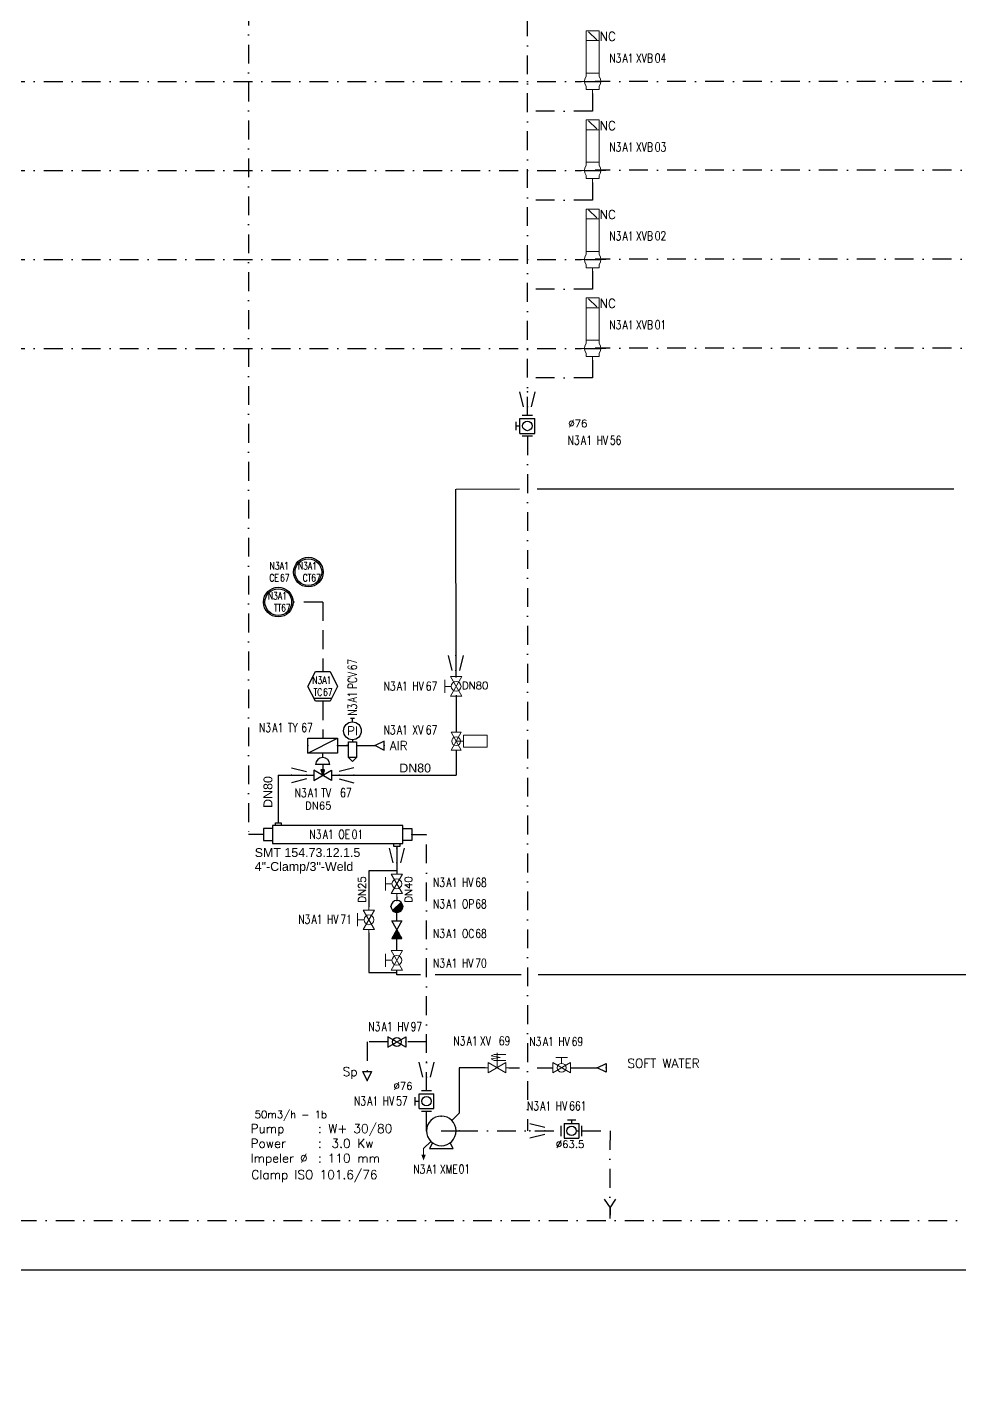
# Model space of a CAD drawing. Header units: inches. Extents: x 23279 to 25519, y 22340 to 23763.
# Drawn here: x 23908.2 to 24222.9, y 22391.9 to 22849.1 of the extents above; entities that cross this region are included whole.
import ezdxf
from ezdxf.enums import TextEntityAlignment as Align

# ---------------------------------------------------------------- set-up
doc = ezdxf.new("R2010")
doc.units = ezdxf.units.IN
doc.header["$MEASUREMENT"] = 0
for name, pattern in [('ACAD_ISO02W100', [15, 12, -3]), ('DASHDOT2', [12.7, 6.35, -3.175, 0, -3.175]), ('DASHED2', [9.525, 6.35, -3.175])]:
    doc.linetypes.add(name, pattern=pattern)
doc.layers.add('31 Equipment', color=7, linetype='Continuous', lineweight=9)
doc.layers.add('40 TXT Data', color=7, linetype='Continuous', lineweight=9)
for name, color, linetype in [('DIAMETRE', 7, 'Continuous'), ('ECHANGEURS', 7, 'Continuous'), ('LIAISON INSTRUMENTATION', 140, 'DASHED2'), ('MATERIEL-DIVERS', 7, 'Continuous'), ('POMPES', 7, 'Continuous'), ('REGUL', 140, 'DASHED2'), ('REPERES', 7, 'Continuous'), ('Skid', 5, 'Continuous'), ('techn-data', 7, 'Continuous'), ('TEXTES', 7, 'Continuous'), ('TUYAUTERIE-AIR INSTRUMENT', 3, 'Continuous'), ('TUYAUTERIE-EAU UTILITES FROIDE', 142, 'Continuous'), ('TUYAUTERIE-NEP', 4, 'DASHDOT2'), ('TUYAUTERIE-PROCESS', 30, 'Continuous'), ('TUYAUTERIE-VAPEUR INDUSTRIELLE', 231, 'Continuous'), ('TUYAUTERIE-VAPEUR PROCESS', 6, 'Continuous'), ('TXT_ENG', 7, 'Continuous'), ('TXT_FR', 7, 'Continuous'), ('VANNES', 7, 'Continuous')]:
    doc.layers.add(name, color=color, linetype=linetype)
doc.layers.get('REPERES').off()
doc.styles.add('ROMANC', font='romanc')
doc.styles.add('ROMANS', font='ROMANS.SHX')
doc.styles.get("Standard").update_dxf_attribs({"font": 'arial.ttf'})

# ---------------------------------------------------------------- blocks, each defined once
blk = doc.blocks.new('APV-VLV-SSEAT-SW42-3')
at = {"layer": '31 Equipment', "ltscale": 38}
for p, q in [((1.25, 15.25), (-1.25, 12.75)), ((-2, 2.5), (-2, 1.5)), ((2, 2.5), (2, 1.5)), ((-2, -2.5), (-2, -1.5)), ((2, -2.5), (-2, -2.5)), ((-2, -2.5), (2, -2.5)), ((0, -2.5), (0, -5)), ((2, -2.5), (2, -1.5))]:
    blk.add_line(p, q, dxfattribs=at)
at = {"layer": '31 Equipment'}
for p, q in [((-4, 0), (-2.5, 0)), ((2.5, 0), (4, 0))]:
    blk.add_line(p, q, dxfattribs=at)
at = {"layer": '31 Equipment', "lineweight": 30}
blk.add_line((2.5, 0), (-2.5, 0), dxfattribs=at)
at = {"layer": '31 Equipment', "ltscale": 38}
for points in [[(-2, 12.5), (2, 12.5), (2, 15.5), (-2, 15.5)], [(-2, 2.5), (2, 2.5), (2, 12.5), (-2, 12.5)]]:
    blk.add_lwpolyline(points, close=True, dxfattribs=at)
for start, end in [(143.1301, 216.8699), (323.1301, 36.8699)]:
    blk.add_arc((0, 0), 2.5, start, end, dxfattribs=at)
blk = doc.blocks.new('CR')
at = {"color": 7}
for p, q in [((-2.5, 2.5), (2.5, 1.25)), ((2.5, 1.25), (2.5, 1.25)), ((2.5, -1.25), (-2.5, -2.5))]:
    blk.add_line(p, q, dxfattribs=at)
at = {"color": 7, "extrusion": (-1, 0, 0)}
blk.add_point((-2.5, 0), dxfattribs=at)
at = {"color": 7, "extrusion": (1, 0, 0)}
blk.add_point((2.5, 0), dxfattribs=at)
blk = doc.blocks.new('VALVBUTT A BRIDES')
at = {"layer": 'VANNES'}
for p, q in [((-3.5, -1.73), (-3.5, 1.74)), ((-2.5, 2.5), (-2.5, -2.5)), ((-2.5, 2.5), (2.5, 2.5)), ((-1.4, 3.77), (1.4, 3.77)), ((0, 3.77), (0, 2.5)), ((2.5, 2.5), (2.5, -2.5)), ((3.5, -1.73), (3.5, 1.74)), ((-2.5, -2.5), (2.5, -2.5))]:
    blk.add_line(p, q, dxfattribs=at)
blk.add_circle((0, 0), 1.6, dxfattribs=at)
blk = doc.blocks.new('*X31')
at = {"color": 0}
for p, q in [((69.01, 247.98), (69.02, 248)), ((69.02, 247.95), (69.07, 248)), ((69.03, 247.92), (69.11, 248)), ((69.04, 247.88), (69.16, 248)), ((69.05, 247.85), (69.2, 248)), ((69.06, 247.81), (69.25, 248)), ((69.07, 247.78), (69.29, 248)), ((69.08, 247.75), (69.34, 248)), ((69.1, 247.71), (69.38, 248)), ((69.11, 247.68), (69.43, 248)), ((69.12, 247.65), (69.47, 248)), ((69.13, 247.61), (69.52, 248)), ((69.14, 247.58), (69.56, 248)), ((69.15, 247.54), (69.61, 248)), ((69.16, 247.51), (69.65, 248)), ((69.17, 247.48), (69.7, 248)), ((69.19, 247.44), (69.74, 248)), ((69.2, 247.41), (69.79, 248)), ((69.21, 247.38), (69.83, 248)), ((69.22, 247.34), (69.88, 248)), ((69.23, 247.31), (69.92, 248)), ((69.24, 247.28), (69.97, 248)), ((69.25, 247.24), (70.01, 248)), ((69.26, 247.21), (70.06, 248)), ((69.28, 247.17), (70.1, 248)), ((69.29, 247.14), (70.15, 248)), ((69.3, 247.11), (70.19, 248)), ((69.31, 247.07), (70.24, 248)), ((69.32, 247.04), (70.28, 248)), ((69.33, 247.01), (70.33, 248)), ((69.34, 246.97), (70.37, 248)), ((69.35, 246.94), (70.42, 248)), ((69.37, 246.9), (70.46, 248)), ((69.38, 246.87), (70.51, 248)), ((69.39, 246.84), (70.55, 248)), ((69.4, 246.8), (70.6, 248)), ((69.41, 246.77), (70.64, 248)), ((69.42, 246.74), (70.68, 248)), ((69.43, 246.7), (70.73, 248)), ((69.44, 246.67), (70.77, 248)), ((69.45, 246.64), (70.82, 248)), ((69.47, 246.6), (70.86, 248)), ((69.48, 246.57), (70.91, 248)), ((69.49, 246.53), (70.95, 248)), ((69.5, 246.5), (71, 248)), ((69.51, 246.47), (70.98, 247.93)), ((69.52, 246.43), (70.96, 247.87)), ((69.53, 246.4), (70.93, 247.8)), ((69.54, 246.37), (70.91, 247.73)), ((69.56, 246.33), (70.89, 247.66)), ((69.57, 246.3), (70.87, 247.6)), ((69.58, 246.26), (70.84, 247.53)), ((69.59, 246.23), (70.82, 247.46)), ((69.6, 246.2), (70.8, 247.4)), ((69.61, 246.16), (70.78, 247.33)), ((69.62, 246.13), (70.75, 247.26)), ((69.63, 246.1), (70.73, 247.19)), ((69.65, 246.06), (70.71, 247.13)), ((69.66, 246.03), (70.69, 247.06)), ((69.67, 246), (70.66, 246.99)), ((69.68, 245.96), (70.64, 246.92)), ((69.69, 245.93), (70.62, 246.86)), ((69.7, 245.89), (70.6, 246.79)), ((69.71, 245.86), (70.57, 246.72)), ((69.72, 245.83), (70.55, 246.65)), ((69.74, 245.79), (70.53, 246.59)), ((69.75, 245.76), (70.51, 246.52)), ((69.76, 245.73), (70.48, 246.45)), ((69.77, 245.69), (70.46, 246.38)), ((69.78, 245.66), (70.44, 246.32)), ((69.79, 245.63), (70.42, 246.25)), ((69.8, 245.59), (70.39, 246.18)), ((69.81, 245.56), (70.37, 246.12)), ((69.83, 245.52), (70.35, 246.05)), ((69.84, 245.49), (70.33, 245.98)), ((69.85, 245.46), (70.3, 245.91)), ((69.86, 245.42), (70.28, 245.85)), ((69.87, 245.39), (70.26, 245.78)), ((69.88, 245.36), (70.24, 245.71)), ((69.89, 245.32), (70.21, 245.64)), ((69.9, 245.29), (70.19, 245.58)), ((69.92, 245.25), (70.17, 245.51)), ((69.93, 245.22), (70.15, 245.44)), ((69.94, 245.19), (70.12, 245.37)), ((69.95, 245.15), (70.1, 245.31)), ((69.96, 245.12), (70.08, 245.24)), ((69.97, 245.09), (70.06, 245.17)), ((69.98, 245.05), (70.04, 245.11)), ((69.99, 245.02), (70.01, 245.04))]:
    blk.add_line(p, q, dxfattribs=at)
blk = doc.blocks.new('CVC')
at = {"color": 7}
for p, q in [((3, -1.734), (-3, 1.734)), ((-3, -1.734), (3, 1.734)), ((-3, 1.734), (-3, -1.734)), ((-2.4, 3.6), (-2.4, 3.6)), ((2.4, 3.6), (-2.4, 3.6)), ((-0.6, 1.8), (0, 0)), ((0.6, 1.8), (-0.6, 1.8)), ((0, 3.6), (0, 1.8)), ((0, 0), (0.6, 1.8)), ((3, 1.734), (3, -1.734))]:
    blk.add_line(p, q, dxfattribs=at)
blk.add_arc((0, 3.6), 2.4, 0, 180, dxfattribs=at)
at = {"color": 7, "xscale": 0.6000000000000001, "yscale": 0.6000000000000001, "zscale": 0.6000000000000001}
blk.add_blockref('*X31', (-42, -147), dxfattribs=at)
blk = doc.blocks.new('EP')
at = {"color": 7}
for p, q in [((-5, -2.5), (-5, 2.5)), ((-5, -2.5), (5, 2.5)), ((-5, 2.5), (5, 2.5)), ((5, 2.5), (5, -2.5)), ((5, -2.5), (-5, -2.5))]:
    blk.add_line(p, q, dxfattribs=at)
at = {"color": 7, "extrusion": (-1, 0, 0)}
blk.add_point((-5, 0), dxfattribs=at)
at = {"color": 7, "extrusion": (0, 1, 0)}
blk.add_point((0, 2.5), dxfattribs=at)
at = {"color": 7, "extrusion": (1, 0, 0)}
blk.add_point((5, 0), dxfattribs=at)
at = {"color": 7, "extrusion": (0, -1, 0)}
blk.add_point((0, -2.5), dxfattribs=at)
at = {"layer": 'REGUL', "color": 2}
for p in [(-5, 0), (0, 2.5), (5, 0), (0, -2.5)]:
    blk.add_point(p, dxfattribs=at)
at = {"layer": 'REGUL', "color": 7, "extrusion": (-1, 0, 0)}
blk.add_point((-5, 0), dxfattribs=at)
at = {"layer": 'REGUL', "color": 7, "extrusion": (0, 1, 0)}
blk.add_point((0, 2.5), dxfattribs=at)
at = {"layer": 'REGUL', "color": 7, "extrusion": (1, 0, 0)}
blk.add_point((5, 0), dxfattribs=at)
at = {"layer": 'REGUL', "color": 7, "extrusion": (0, -1, 0)}
blk.add_point((0, -2.5), dxfattribs=at)
blk = doc.blocks.new('INSTR-F-L-TT')
at = {"layer": 'MATERIEL-DIVERS'}
for radius in [5, 4.5]:
    blk.add_circle((0, 0), radius, dxfattribs=at)
blk = doc.blocks.new('INSTR-F-PLC-TC')
at = {"layer": 'MATERIEL-DIVERS', "color": 7, "lineweight": -3}
for p, q in [((-5, 0), (-2.5, 5)), ((-2.5, 5), (2.5, 5)), ((2.5, 5), (5, 0)), ((-2.5, -5), (-5, 0)), ((5, 0), (2.5, -5)), ((-3, -4), (3, -4)), ((2.5, -5), (-2.5, -5))]:
    blk.add_line(p, q, dxfattribs=at)
blk = doc.blocks.new('INSTR-F-L-CT')
at = {"layer": 'MATERIEL-DIVERS'}
for radius in [5, 4.5]:
    blk.add_circle((0, 0), radius, dxfattribs=at)
blk = doc.blocks.new('FLE23')
at = {"color": 7}
for p, q in [((0, -1.5), (0, 1.5)), ((0, 1.5), (3, 0)), ((3, 0), (0, -1.5))]:
    blk.add_line(p, q, dxfattribs=at)
at = {"layer": 'MATERIEL-DIVERS', "color": 2}
for p in [(0, 0), (3, 0)]:
    blk.add_point(p, dxfattribs=at)
at = {"layer": 'MATERIEL-DIVERS', "color": 7, "extrusion": (-1, 0, 0)}
blk.add_point((0, 0), dxfattribs=at)
at = {"layer": 'MATERIEL-DIVERS', "color": 7, "extrusion": (1, 0, 0)}
blk.add_point((3, 0), dxfattribs=at)
blk = doc.blocks.new('VALVBALL')
at = {"color": 7}
for p, q in [((-3, 1.734), (-3, -1.734)), ((-3, -1.734), (3, 1.734)), ((3, -1.734), (-3, 1.734)), ((3, 1.734), (3, -1.734))]:
    blk.add_line(p, q, dxfattribs=at)
blk.add_circle((0, 0), 1.5, dxfattribs=at)
at = {"color": 7, "extrusion": (-1, 0, 0)}
blk.add_point((-3, 0), dxfattribs=at)
at = {"color": 7, "extrusion": (1, 0, 0)}
blk.add_point((3, 0), dxfattribs=at)
blk = doc.blocks.new('TUBLISSE')
at = {"layer": 'MATERIEL-DIVERS'}
for p, q in [((3, 2), (0, 2)), ((0, 2), (0, -2)), ((47, 3), (3, 3)), ((3, 3), (3, -3)), ((4, 3), (4, 4)), ((4, 4), (6, 4)), ((6, 4), (6, 3)), ((47, -3), (47, 3)), ((47, 2), (50, 2)), ((50, 2), (50, -2)), ((0, -2), (3, -2)), ((3, -3), (47, -3)), ((44, -4), (44, -3)), ((46, -4), (44, -4)), ((46, -3), (46, -4)), ((50, -2), (47, -2))]:
    blk.add_line(p, q, dxfattribs=at)
at = {"layer": 'MATERIEL-DIVERS', "color": 7, "extrusion": (-1, 0, 0)}
blk.add_point((0, 0), dxfattribs=at)
at = {"layer": 'MATERIEL-DIVERS', "color": 2}
for p in [(0, 0), (5, 4), (50, 0), (45, -4)]:
    blk.add_point(p, dxfattribs=at)
at = {"layer": 'MATERIEL-DIVERS', "color": 7, "extrusion": (0, 1, 0)}
blk.add_point((5, 4), dxfattribs=at)
at = {"layer": 'MATERIEL-DIVERS', "color": 7, "extrusion": (1, 0, 0)}
blk.add_point((50, 0), dxfattribs=at)
at = {"layer": 'MATERIEL-DIVERS', "color": 7, "extrusion": (0, -1, 0)}
blk.add_point((45, -4), dxfattribs=at)
blk = doc.blocks.new('PUMPCENP')
at = {"color": 7}
for p, q in [((0, 0), (-6, 0)), ((-4.04, -6), (-2.93, -4.05)), ((2.92, -4.06), (3.99, -6)), ((3.99, -6), (-4.04, -6))]:
    blk.add_line(p, q, dxfattribs=at)
blk.add_circle((0, 0), 5, dxfattribs=at)
at = {"color": 7, "extrusion": (1, 0, 0)}
blk.add_point((0, 5), dxfattribs=at)
at = {"color": 7, "extrusion": (-1, 0, 0)}
blk.add_point((-6, 0), dxfattribs=at)
at = {"color": 7, "extrusion": (0, 1, 0)}
blk.add_point((5, 0), dxfattribs=at)
blk = doc.blocks.new('DETR12MODIF')
at = {"layer": 'MATERIEL-DIVERS', "color": 7}
for p, q in [((-0.67, 9.33), (0.67, 9.33)), ((0, 8), (0, 9.33)), ((-1.33, 0), (-2, 0)), ((-1.33, -4), (-1.33, 1.33)), ((-1.33, 1.33), (1.33, 1.33)), ((1.33, 1.33), (1.33, -4)), ((1.33, 0), (2, 0)), ((-1.33, -4), (0, -5.33)), ((1.33, -4), (-1.33, -4)), ((0, -5.33), (1.33, -4))]:
    blk.add_line(p, q, dxfattribs=at)
at = {"layer": 'MATERIEL-DIVERS'}
blk.add_line((0, 2), (0, 1.33), dxfattribs=at)
blk.add_circle((0, 5), 3, dxfattribs=at)
at = {"layer": 'MATERIEL-DIVERS', "style": 'ROMANS'}
blk.add_text('PI', height=3, dxfattribs=at).set_placement((0, 5), align=Align.MIDDLE)
blk = doc.blocks.new('FLE23-A')
at = {"color": 7}
for p, q in [((0, 1.5), (-3, 0)), ((-3, 0), (0, -1.5)), ((0, -1.5), (0, 1.5))]:
    blk.add_line(p, q, dxfattribs=at)
at = {"layer": 'MATERIEL-DIVERS', "color": 7, "extrusion": (-1, 0, 0)}
blk.add_point((-3, 0), dxfattribs=at)
at = {"layer": 'MATERIEL-DIVERS', "color": 2}
for p in [(-3, 0), (0, 0)]:
    blk.add_point(p, dxfattribs=at)
at = {"layer": 'MATERIEL-DIVERS', "color": 7, "extrusion": (1, 0, 0)}
blk.add_point((0, 0), dxfattribs=at)
blk = doc.blocks.new('APV-VLVM-BALL-KHV+MF-1')
at = {"layer": '31 Equipment', "ltscale": 38}
for p, q in [((-3, 0), (-4, 0)), ((3, 0), (4, 0))]:
    blk.add_line(p, q, dxfattribs=at)
at = {"layer": '31 Equipment'}
for p, q in [((-3, 1.734), (-3, -1.734)), ((-3, -1.734), (3, 1.734)), ((3, -1.734), (-3, 1.734)), ((-2, 3.5), (2, 3.5)), ((0, 1.5), (0, 3.5)), ((3, 1.734), (3, -1.734))]:
    blk.add_line(p, q, dxfattribs=at)
blk.add_circle((0, 0), 1.5, dxfattribs=at)
blk = doc.blocks.new('APV-PMP-GEN-FLUSH-1')
at = {"layer": '31 Equipment', "color": 7}
for p, q in [((-3.54, 3.54), (-6, 6)), ((5.99, -6), (3.53, -3.54))]:
    blk.add_line(p, q, dxfattribs=at)
at = {"layer": '31 Equipment', "linetype": 'ACAD_ISO02W100', "ltscale": 38}
blk.add_line((6, -6), (6, -8), dxfattribs=at)
at = {"layer": '31 Equipment'}
blk.add_lwpolyline([(6, -10, 0, 1.5, 0), (6, -8, 1.5, 1.5, 0)], format="xyseb", dxfattribs=at)
blk = doc.blocks.new('APV-VLV-SOLV-22-1')
at = {"layer": '31 Equipment', "linetype": 'ACAD_ISO02W100', "ltscale": 38}
for p, q in [((0, 0), (0, 5)), ((-1, 4.5), (-2, 4)), ((-2, 4), (1, 3.5)), ((-2, 3), (1, 3.5)), ((-1, 2.5), (-2, 3)), ((3, 4.5), (-1, 4.5)), ((3, 2.5), (-1, 2.5))]:
    blk.add_line(p, q, dxfattribs=at)
at = {"layer": '31 Equipment', "ltscale": 38}
for p, q in [((-3, 0), (-4, 0)), ((3, 0), (4, 0))]:
    blk.add_line(p, q, dxfattribs=at)
at = {"layer": '31 Equipment'}
for p, q in [((-3, 1.734), (-3, -1.734)), ((-3, -1.734), (3, 1.734)), ((3, -1.734), (-3, 1.734)), ((3, 1.734), (3, -1.734))]:
    blk.add_line(p, q, dxfattribs=at)
blk = doc.blocks.new('*X23')
at = {"color": 0}
for p, q in [((96.5, 163), (103.5, 170)), ((96.5, 162.9), (103.6, 170)), ((96.5, 162.9), (103.6, 170)), ((96.5, 162.9), (103.6, 170)), ((96.6, 162.9), (103.6, 169.9)), ((96.6, 162.9), (103.6, 169.9)), ((96.6, 162.8), (103.7, 169.9)), ((96.6, 162.8), (103.7, 169.9)), ((96.6, 162.8), (103.7, 169.9)), ((96.7, 162.8), (103.7, 169.8)), ((96.7, 162.7), (103.8, 169.8)), ((96.7, 162.7), (103.8, 169.8)), ((96.7, 162.7), (103.8, 169.8)), ((96.8, 162.7), (103.8, 169.7)), ((96.8, 162.7), (103.8, 169.7)), ((96.8, 162.6), (103.9, 169.7)), ((96.8, 162.6), (103.9, 169.7)), ((96.9, 162.6), (103.9, 169.6)), ((96.9, 162.6), (103.9, 169.6)), ((96.9, 162.6), (103.9, 169.6)), ((96.9, 162.5), (104, 169.6)), ((97, 162.5), (104, 169.5)), ((97, 162.5), (104, 169.5)), ((97, 162.5), (104, 169.5)), ((97, 162.5), (104, 169.5)), ((97.1, 162.4), (104.1, 169.4)), ((97.1, 162.4), (104.1, 169.4)), ((97.1, 162.4), (104.1, 169.4)), ((97.2, 162.4), (104.1, 169.3)), ((97.2, 162.4), (104.1, 169.3)), ((97.2, 162.4), (104.1, 169.3)), ((97.2, 162.3), (104.2, 169.3)), ((97.3, 162.3), (104.2, 169.2)), ((97.3, 162.3), (104.2, 169.2)), ((97.3, 162.3), (104.2, 169.2)), ((97.3, 162.3), (104.2, 169.2)), ((97.4, 162.2), (104.3, 169.1)), ((97.4, 162.2), (104.3, 169.1)), ((97.4, 162.2), (104.3, 169.1)), ((97.5, 162.2), (104.3, 169)), ((97.5, 162.2), (104.3, 169)), ((97.5, 162.2), (104.3, 169)), ((97.5, 162.1), (104.4, 169)), ((97.6, 162.1), (104.4, 168.9)), ((97.6, 162.1), (104.4, 168.9)), ((97.6, 162.1), (104.4, 168.9)), ((97.7, 162.1), (104.4, 168.8)), ((97.7, 162.1), (104.4, 168.8)), ((97.7, 162.1), (104.4, 168.8)), ((97.7, 162), (104.5, 168.8)), ((97.8, 162), (104.5, 168.7)), ((97.8, 162), (104.5, 168.7)), ((97.8, 162), (104.5, 168.7)), ((97.9, 162), (104.5, 168.6)), ((97.9, 162), (104.5, 168.6)), ((97.9, 162), (104.5, 168.6)), ((98, 161.9), (104.6, 168.5)), ((98, 161.9), (104.6, 168.5)), ((98, 161.9), (104.6, 168.5)), ((98, 161.9), (104.6, 168.5)), ((98.1, 161.9), (104.6, 168.4)), ((98.1, 161.9), (104.6, 168.4)), ((98.1, 161.9), (104.6, 168.4)), ((98.2, 161.8), (104.7, 168.3)), ((98.2, 161.8), (104.7, 168.3)), ((98.2, 161.8), (104.7, 168.3)), ((98.3, 161.8), (104.7, 168.2)), ((98.3, 161.8), (104.7, 168.2)), ((98.3, 161.8), (104.7, 168.2)), ((98.4, 161.8), (104.7, 168.1)), ((98.4, 161.8), (104.7, 168.1)), ((98.4, 161.7), (104.8, 168.1)), ((98.5, 161.7), (104.8, 168)), ((98.5, 161.7), (104.8, 168)), ((98.5, 161.7), (104.8, 168)), ((98.6, 161.7), (104.8, 167.9)), ((98.6, 161.7), (104.8, 167.9)), ((98.6, 161.7), (104.8, 167.9)), ((98.7, 161.7), (104.8, 167.8)), ((98.7, 161.7), (104.8, 167.8)), ((98.8, 161.7), (104.8, 167.7)), ((98.8, 161.6), (104.9, 167.7)), ((98.8, 161.6), (104.9, 167.7)), ((98.9, 161.6), (104.9, 167.6)), ((98.9, 161.6), (104.9, 167.6)), ((98.9, 161.6), (104.9, 167.6)), ((99, 161.6), (104.9, 167.5)), ((99, 161.6), (104.9, 167.5)), ((99, 161.6), (104.9, 167.5)), ((99.1, 161.6), (104.9, 167.4)), ((99.1, 161.6), (104.9, 167.4)), ((99.2, 161.6), (104.9, 167.3)), ((99.2, 161.6), (104.9, 167.3)), ((99.2, 161.6), (104.9, 167.3)), ((99.3, 161.6), (104.9, 167.2)), ((99.3, 161.5), (105, 167.2)), ((99.4, 161.5), (105, 167.1)), ((99.4, 161.5), (105, 167.1)), ((99.4, 161.5), (105, 167.1)), ((99.5, 161.5), (105, 167)), ((99.5, 161.5), (105, 167)), ((99.6, 161.5), (105, 166.9)), ((99.6, 161.5), (105, 166.9)), ((99.6, 161.5), (105, 166.9)), ((99.7, 161.5), (105, 166.8)), ((99.7, 161.5), (105, 166.8)), ((99.8, 161.5), (105, 166.7)), ((99.8, 161.5), (105, 166.7)), ((99.9, 161.5), (105, 166.6)), ((99.9, 161.5), (105, 166.6)), ((99.9, 161.5), (105, 166.6)), ((100, 161.5), (105, 166.5)), ((100, 161.5), (105, 166.5)), ((100.1, 161.5), (105, 166.4)), ((100.1, 161.5), (105, 166.4)), ((100.2, 161.5), (105, 166.3)), ((100.2, 161.5), (105, 166.3)), ((100.3, 161.5), (105, 166.2)), ((100.3, 161.5), (105, 166.2)), ((100.4, 161.5), (105, 166.1)), ((100.4, 161.5), (105, 166.1)), ((100.5, 161.5), (105, 166)), ((100.5, 161.5), (105, 166)), ((100.6, 161.5), (105, 165.9)), ((100.6, 161.5), (105, 165.9)), ((100.7, 161.5), (105, 165.8)), ((100.7, 161.6), (104.9, 165.8)), ((100.8, 161.6), (104.9, 165.7)), ((100.8, 161.6), (104.9, 165.7)), ((100.9, 161.6), (104.9, 165.6)), ((100.9, 161.6), (104.9, 165.6)), ((101, 161.6), (104.9, 165.5)), ((101, 161.6), (104.9, 165.5)), ((101.1, 161.6), (104.9, 165.4)), ((101.2, 161.6), (104.9, 165.3)), ((101.2, 161.6), (104.9, 165.3)), ((101.3, 161.7), (104.8, 165.2)), ((101.3, 161.7), (104.8, 165.2)), ((101.4, 161.7), (104.8, 165.1)), ((101.5, 161.7), (104.8, 165)), ((101.5, 161.7), (104.8, 165)), ((101.6, 161.8), (104.7, 164.9)), ((101.7, 161.8), (104.7, 164.8)), ((101.7, 161.8), (104.7, 164.8)), ((101.8, 161.8), (104.7, 164.7)), ((101.9, 161.9), (104.6, 164.6)), ((102, 161.9), (104.6, 164.5)), ((102, 161.9), (104.6, 164.5)), ((102.1, 162), (104.5, 164.4)), ((102.2, 162), (104.5, 164.3)), ((102.3, 162.1), (104.4, 164.2)), ((102.4, 162.1), (104.4, 164.1)), ((102.5, 162.2), (104.3, 164)), ((102.6, 162.2), (104.3, 163.9)), ((102.7, 162.3), (104.2, 163.8)), ((102.9, 162.4), (104.1, 163.6)), ((103, 162.5), (104, 163.5)), ((103.3, 162.7), (103.8, 163.2))]:
    blk.add_line(p, q, dxfattribs=at)
blk = doc.blocks.new('ST')
at = {"color": 7}
blk.add_line((-1.41, 1.42), (1.42, -1.41), dxfattribs=at)
for start, end in [(134.8377, 315.1619), (315.2431, 134.7569)]:
    blk.add_arc((0, 0), 2, start, end, dxfattribs=at)
at = {"color": 7, "extrusion": (-1, 0, 0)}
blk.add_point((-2, 0), dxfattribs=at)
at = {"color": 7, "extrusion": (0, 1, 0)}
blk.add_point((0, 2), dxfattribs=at)
at = {"color": 7, "extrusion": (1, 0, 0)}
blk.add_point((2, 0), dxfattribs=at)
at = {"color": 7, "extrusion": (0, -1, 0)}
blk.add_point((0, -2), dxfattribs=at)
at = {"color": 7, "xscale": -0.4, "yscale": 0.4, "zscale": 0.4}
blk.add_blockref('*X23', (40, -66.6), dxfattribs=at)
blk = doc.blocks.new('*X32')
at = {"color": 0}
for p, q in [((-1.24, 0), (-1.22, 0.01)), ((-1.22, -0.01), (-1.24, 0)), ((-1.19, -0.04), (-1.01, 0.13)), ((-1.01, -0.13), (-1.19, 0.04)), ((-1.13, -0.07), (-0.81, 0.26)), ((-0.81, -0.26), (-1.13, 0.07)), ((-1.07, -0.1), (-0.6, 0.38)), ((-0.6, -0.38), (-1.07, 0.1)), ((-1.02, -0.13), (-0.39, 0.5)), ((-0.39, -0.5), (-1.02, 0.13)), ((-0.96, -0.17), (-0.18, 0.62)), ((-0.18, -0.62), (-0.96, 0.17)), ((-0.9, -0.2), (0.03, 0.74)), ((0.03, -0.74), (-0.9, 0.2)), ((-0.85, -0.23), (0.24, 0.86)), ((0.24, -0.86), (-0.85, 0.23)), ((-0.79, -0.26), (0.45, 0.98)), ((0.45, -0.98), (-0.79, 0.26)), ((-0.74, -0.29), (0.66, 1.1)), ((0.66, -1.1), (-0.74, 0.29)), ((-0.68, -0.33), (0.87, 1.22)), ((0.87, -1.22), (-0.68, 0.33)), ((-0.62, -0.36), (1.08, 1.34)), ((1.08, -1.34), (-0.62, 0.36)), ((-0.57, -0.39), (1.28, 1.46)), ((1.28, -1.46), (-0.57, 0.39)), ((-0.51, -0.42), (1.49, 1.58)), ((1.49, -1.58), (-0.51, 0.42)), ((-0.46, -0.46), (1.7, 1.7)), ((1.7, -1.7), (-0.46, 0.46)), ((-0.4, -0.49), (1.91, 1.82)), ((1.91, -1.82), (-0.4, 0.49)), ((-0.34, -0.52), (2.12, 1.94)), ((2.12, -1.94), (-0.34, 0.52)), ((-0.29, -0.55), (2.33, 2.06)), ((2.33, -2.06), (-0.29, 0.55)), ((-0.23, -0.59), (2.54, 2.18)), ((2.54, -2.18), (-0.23, 0.59)), ((-0.18, -0.62), (2.75, 2.3)), ((2.75, -2.3), (-0.18, 0.62)), ((-0.12, -0.65), (2.96, 2.43)), ((2.96, -2.43), (-0.12, 0.65)), ((-0.06, -0.68), (3.16, 2.55)), ((3.16, -2.55), (-0.06, 0.68)), ((-0.01, -0.72), (3.37, 2.67)), ((3.37, -2.67), (-0.01, 0.72)), ((0.05, -0.75), (3.58, 2.79)), ((3.58, -2.79), (0.05, 0.75)), ((0.1, -0.78), (3.79, 2.91)), ((3.79, -2.91), (0.1, 0.78)), ((0.16, -0.81), (4, 3.03)), ((4, -3.03), (0.16, 0.81)), ((0.22, -0.84), (4.21, 3.15)), ((4.21, -3.15), (0.22, 0.84)), ((0.27, -0.88), (4.42, 3.27)), ((4.42, -3.27), (0.27, 0.88)), ((0.33, -0.91), (4.63, 3.39)), ((4.63, -3.39), (0.33, 0.91)), ((0.38, -0.94), (4.84, 3.51)), ((4.84, -3.51), (0.38, 0.94)), ((0.44, -0.97), (5, 3.59)), ((5, -3.59), (0.44, 0.97)), ((0.5, -1.01), (5, 3.5)), ((5, -3.5), (0.5, 1.01)), ((0.55, -1.04), (5, 3.41)), ((5, -3.41), (0.55, 1.04)), ((0.61, -1.07), (5, 3.32)), ((5, -3.32), (0.61, 1.07)), ((0.66, -1.1), (5, 3.23)), ((5, -3.23), (0.66, 1.1)), ((0.72, -1.14), (5, 3.14)), ((5, -3.14), (0.72, 1.14)), ((0.78, -1.17), (5, 3.06)), ((5, -3.06), (0.78, 1.17)), ((0.83, -1.2), (5, 2.97)), ((5, -2.97), (0.83, 1.2)), ((0.89, -1.23), (5, 2.88)), ((5, -2.88), (0.89, 1.23)), ((0.94, -1.27), (5, 2.79)), ((5, -2.79), (0.94, 1.27)), ((1, -1.3), (5, 2.7)), ((5, -2.7), (1, 1.3)), ((1.06, -1.33), (5, 2.61)), ((5, -2.61), (1.06, 1.33)), ((1.11, -1.36), (5, 2.53)), ((5, -2.53), (1.11, 1.36)), ((1.17, -1.39), (5, 2.44)), ((5, -2.44), (1.17, 1.39)), ((1.22, -1.43), (5, 2.35)), ((5, -2.35), (1.22, 1.43)), ((1.28, -1.46), (5, 2.26)), ((5, -2.26), (1.28, 1.46)), ((1.34, -1.49), (5, 2.17)), ((5, -2.17), (1.34, 1.49)), ((1.39, -1.52), (5, 2.08)), ((5, -2.08), (1.39, 1.52)), ((1.45, -1.56), (5, 1.99)), ((5, -1.99), (1.45, 1.56)), ((1.51, -1.59), (5, 1.91)), ((5, -1.91), (1.51, 1.59)), ((1.56, -1.62), (5, 1.82)), ((5, -1.82), (1.56, 1.62)), ((1.62, -1.65), (5, 1.73)), ((5, -1.73), (1.62, 1.65)), ((5, -1.64), (1.67, 1.69)), ((1.67, -1.69), (5, 1.64)), ((5, -1.55), (1.73, 1.72)), ((1.73, -1.72), (5, 1.55)), ((5, -1.46), (1.79, 1.75)), ((1.79, -1.75), (5, 1.46)), ((5, -1.38), (1.84, 1.78)), ((1.84, -1.78), (5, 1.38)), ((5, -1.29), (1.9, 1.81)), ((1.9, -1.81), (5, 1.29)), ((5, -1.2), (1.95, 1.85)), ((1.95, -1.85), (5, 1.2)), ((5, -1.11), (2.01, 1.88)), ((2.01, -1.88), (5, 1.11)), ((5, -1.02), (2.07, 1.91)), ((2.07, -1.91), (5, 1.02)), ((5, -0.93), (2.12, 1.94)), ((2.12, -1.94), (5, 0.93)), ((5, -0.85), (2.18, 1.98)), ((2.18, -1.98), (5, 0.85)), ((5, -0.76), (2.23, 2.01)), ((2.23, -2.01), (5, 0.76)), ((5, -0.67), (2.29, 2.04)), ((2.29, -2.04), (5, 0.67)), ((5, -0.58), (2.35, 2.07)), ((2.35, -2.07), (5, 0.58)), ((5, -0.49), (2.4, 2.11)), ((2.4, -2.11), (5, 0.49)), ((5, -0.4), (2.46, 2.14)), ((2.46, -2.14), (5, 0.4)), ((5, -0.32), (2.51, 2.17)), ((2.51, -2.17), (5, 0.32)), ((5, -0.23), (2.57, 2.2)), ((2.57, -2.2), (5, 0.23)), ((5, -0.14), (2.63, 2.24)), ((2.63, -2.24), (5, 0.14)), ((5, -0.05), (2.68, 2.27)), ((2.68, -2.27), (5, 0.05)), ((5, 0.04), (2.74, 2.3)), ((5, 0.13), (2.79, 2.33)), ((5, 0.21), (2.85, 2.36)), ((5, 0.3), (2.91, 2.4)), ((5, 0.39), (2.96, 2.43)), ((5, 0.48), (3.02, 2.46)), ((5, 0.57), (3.07, 2.49)), ((5, 0.66), (3.13, 2.53)), ((5, 0.75), (3.19, 2.56)), ((5, 0.83), (3.24, 2.59)), ((5, 0.92), (3.3, 2.62)), ((5, 1.01), (3.35, 2.66)), ((5, 1.1), (3.41, 2.69)), ((5, 1.19), (3.47, 2.72)), ((5, 1.28), (3.52, 2.75)), ((5, 1.36), (3.58, 2.79)), ((5, 1.45), (3.63, 2.82)), ((5, 1.54), (3.69, 2.85)), ((5, 1.63), (3.75, 2.88)), ((5, 1.72), (3.8, 2.91)), ((5, 1.81), (3.86, 2.95)), ((5, 1.89), (3.92, 2.98)), ((5, 1.98), (3.97, 3.01)), ((5, 2.07), (4.03, 3.04)), ((5, 2.16), (4.08, 3.08)), ((5, 2.25), (4.14, 3.11)), ((5, 2.34), (4.2, 3.14)), ((5, 2.42), (4.25, 3.17)), ((5, 2.51), (4.31, 3.21)), ((5, 2.6), (4.36, 3.24)), ((5, 2.69), (4.42, 3.27)), ((5, 2.78), (4.48, 3.3)), ((5, 2.87), (4.53, 3.33)), ((5, 2.95), (4.59, 3.37)), ((5, 3.04), (4.64, 3.4)), ((5, 3.13), (4.7, 3.43)), ((5, 3.22), (4.76, 3.46)), ((5, 3.31), (4.81, 3.5)), ((5, 3.4), (4.87, 3.53)), ((5, 3.49), (4.92, 3.56)), ((5, 3.57), (4.98, 3.59)), ((2.74, -2.3), (5, -0.04)), ((2.79, -2.33), (5, -0.13)), ((2.85, -2.36), (5, -0.21)), ((2.91, -2.4), (5, -0.3)), ((2.96, -2.43), (5, -0.39)), ((3.02, -2.46), (5, -0.48)), ((3.07, -2.49), (5, -0.57)), ((3.13, -2.53), (5, -0.66)), ((3.19, -2.56), (5, -0.75)), ((3.24, -2.59), (5, -0.83)), ((3.3, -2.62), (5, -0.92)), ((3.35, -2.66), (5, -1.01)), ((3.41, -2.69), (5, -1.1)), ((3.47, -2.72), (5, -1.19)), ((3.52, -2.75), (5, -1.28)), ((3.58, -2.79), (5, -1.36)), ((3.63, -2.82), (5, -1.45)), ((3.69, -2.85), (5, -1.54)), ((3.75, -2.88), (5, -1.63)), ((3.8, -2.91), (5, -1.72)), ((3.86, -2.95), (5, -1.81)), ((3.92, -2.98), (5, -1.89)), ((3.97, -3.01), (5, -1.98)), ((4.03, -3.04), (5, -2.07)), ((4.08, -3.08), (5, -2.16)), ((4.14, -3.11), (5, -2.25)), ((4.2, -3.14), (5, -2.34)), ((4.25, -3.17), (5, -2.42)), ((4.31, -3.21), (5, -2.51)), ((4.36, -3.24), (5, -2.6)), ((4.42, -3.27), (5, -2.69)), ((4.48, -3.3), (5, -2.78)), ((4.53, -3.33), (5, -2.87)), ((4.59, -3.37), (5, -2.95)), ((4.64, -3.4), (5, -3.04)), ((4.7, -3.43), (5, -3.13)), ((4.76, -3.46), (5, -3.22)), ((4.81, -3.5), (5, -3.31)), ((4.87, -3.53), (5, -3.4)), ((4.92, -3.56), (5, -3.49)), ((4.98, -3.59), (5, -3.57))]:
    blk.add_line(p, q, dxfattribs=at)
blk = doc.blocks.new('NRVS')
at = {"color": 7}
for p, q in [((-3, -1.73), (-3, 1.73)), ((3, 1.73), (-3, -1.73)), ((-3, 1.73), (3, -1.73)), ((3, -1.73), (3, 1.73))]:
    blk.add_line(p, q, dxfattribs=at)
at = {"color": 7, "extrusion": (1, 0, 0)}
blk.add_point((3, 0), dxfattribs=at)
at = {"color": 7, "extrusion": (-1, 0, 0)}
blk.add_point((-3, 0), dxfattribs=at)
at = {"color": 7, "xscale": 0.4801664355062404, "yscale": 0.4801664355062404, "zscale": 0.4801664355062404}
blk.add_blockref('*X32', (0.6, 0), dxfattribs=at)
blk = doc.blocks.new('APV-VLV-BALL-KHV+MF-3')
at = {"layer": '31 Equipment', "ltscale": 38}
for p, q in [((-3, 0), (-4, 0)), ((0, 0), (0, 2.5)), ((3, 0), (4, 0))]:
    blk.add_line(p, q, dxfattribs=at)
at = {"layer": '31 Equipment'}
for p, q in [((-3, 1.734), (-3, -1.734)), ((-3, -1.734), (3, 1.734)), ((3, -1.734), (-3, 1.734)), ((3, 1.734), (3, -1.734))]:
    blk.add_line(p, q, dxfattribs=at)
at = {"layer": '31 Equipment', "ltscale": 38}
blk.add_lwpolyline([(-2, 2.5), (2, 2.5), (2, 10.5), (-2, 10.5)], close=True, dxfattribs=at)
at = {"layer": '31 Equipment'}
blk.add_circle((0, 0), 1.5, dxfattribs=at)
blk = doc.blocks.new('REPNORM')
at = {"layer": 'TEXTES', "style": 'ROMANS', "width": 0.75}
for tag, p in [('ZONE', (-9.75, -1.25)), ('SOUSZONE', (-5.25, -1.25)), ('ELEMENT', (0, -1.25)), ('NUM', (4.5, -1.25))]:
    blk.add_attdef(tag, p, '', height=3, dxfattribs=at)
blk = doc.blocks.new('REPNORM1')
at = {"layer": 'TEXTES', "style": 'ROMANS', "width": 0.75}
for tag, p in [('ZONE', (-9.75, -1.25)), ('SOUSZONE', (-5.25, -1.25)), ('ELEMENT', (-0.75, -1.25)), ('NUM', (5.59, -1.22))]:
    blk.add_attdef(tag, p, '', height=3, dxfattribs=at)
blk = doc.blocks.new('REPINS2')
at = {"layer": 'TEXTES', "style": 'ROMANS', "width": 0.7}
for tag, p in [('ZONE', (-3.35, 0.8)), ('SOUSZONE', (0.05, 0.8)), ('NUM', (0.7, -2.6))]:
    blk.add_attdef(tag, p, '', height=2.5, dxfattribs=at)
blk.add_attdef('ELEMENT', text='', height=2.5, dxfattribs=at).set_placement((-1.56, -2.59), align=Align.CENTER)
blk = doc.blocks.new('REPINS')
at = {"layer": 'TEXTES', "style": 'ROMANS', "width": 0.75}
for tag, p in [('ZONE', (-3.3, 1)), ('SOUSZONE', (0.1, 1)), ('NUM', (0.2, -3))]:
    blk.add_attdef(tag, p, '', height=2.5, dxfattribs=at)
blk.add_attdef('ELEMENT', text='', height=2.5, dxfattribs=at).set_placement((-0.2, -3), align=Align.RIGHT)
blk = doc.blocks.new('TEXT-PUMP_caract_ANGLAIS')
at = {"layer": 'techn-data', "style": 'ROMANS'}
for s, p in [('Pump', (-22, 9)), ('Power', (-22, 4)), ('Kw', (14, 4)), ('Impeler %%C', (-22, -1)), ('mm', (14, -1))]:
    blk.add_text(s, height=3, dxfattribs=at).set_placement(p)
for p in [(2, 9), (2, 4), (2, -1)]:
    blk.add_text(':', height=3, dxfattribs=at).set_placement(p, align=Align.RIGHT)
blk.add_attdef('Type', (4.23, 9), '', height=3, dxfattribs=at)
for tag, p in [('Pui', (11.76, 4)), ('Dia', (11.76, -1))]:
    blk.add_attdef(tag, text='', height=3, dxfattribs=at).set_placement(p, align=Align.RIGHT)

msp = doc.modelspace()

# ---------------------------------------------------------------- linework, layer by layer
at = {"layer": 'LIAISON INSTRUMENTATION'}
for p, q in [((24007.96, 22655.04), (23997.96, 22655.04)), ((24007.96, 22655.04), (24007.96, 22631.59)), ((24007.96, 22621.59), (24007.96, 22609.09))]:
    msp.add_line(p, q, dxfattribs=at)
at = {"layer": 'MATERIEL-DIVERS'}
msp.add_line((24007.96, 22602.59), (24007.96, 22604.09), dxfattribs=at)
at = {"layer": 'MATERIEL-DIVERS', "color": 7}
for p, q in [((24016.63, 22606.59), (24015.96, 22606.59)), ((24019.29, 22606.59), (24019.96, 22606.59))]:
    msp.add_line(p, q, dxfattribs=at)
at = {"layer": 'Skid'}
msp.add_lwpolyline([(24867.1, 22391.88), (24867.1, 22556.53), (25518.76, 22556.53), (25518.76, 23702.66), (23445.67, 23706.44), (23445.67, 23388.76), (24910.92, 23384.98), (24910.92, 23084.87), (23557, 23084.87), (23557, 22429.72), (24735.31, 22429.72), (24735.31, 22391.88), (24867.1, 22391.88)], dxfattribs=at)
at = {"layer": 'TUYAUTERIE-AIR INSTRUMENT'}
for p, q in [((24012.96, 22606.59), (24016.63, 22606.59)), ((24019.96, 22606.59), (24025.63, 22606.59))]:
    msp.add_line(p, q, dxfattribs=at)
at = {"layer": 'TUYAUTERIE-EAU UTILITES FROIDE'}
for p, q in [((24062.77, 22497.88), (24053.96, 22497.88)), ((24053.96, 22497.88), (24053.96, 22482.59)), ((24070.77, 22497.88), (24074.28, 22497.88)), ((24080.28, 22497.88), (24085.54, 22497.88)), ((24091.54, 22497.88), (24100.54, 22497.88))]:
    msp.add_line(p, q, dxfattribs=at)
at = {"layer": 'TUYAUTERIE-NEP'}
for p, q in [((23982.96, 23265.54), (23982.96, 22576.59)), ((24076.98, 22717.98), (24076.98, 22948.99)), ((23862.68, 22830.75), (24095.27, 22830.75)), ((24335.27, 22830.75), (24099.82, 22830.75)), ((24098.98, 22826.67), (24098.98, 22820.67)), ((24098.98, 22820.67), (24076.98, 22820.67)), ((23862.68, 22800.7), (24095.27, 22800.7)), ((24335.27, 22800.75), (24099.82, 22800.75)), ((24098.98, 22796.67), (24098.98, 22790.67)), ((24098.98, 22790.67), (24076.98, 22790.67)), ((23862.68, 22770.64), (24095.27, 22770.64)), ((24335.27, 22770.75), (24099.82, 22770.75)), ((24098.98, 22766.67), (24098.98, 22760.67)), ((24098.98, 22766.67), (24098.98, 22760.67)), ((24098.98, 22760.67), (24076.98, 22760.67)), ((23862.68, 22740.64), (24095.27, 22740.64)), ((24098.98, 22736.67), (24098.98, 22730.67)), ((24335.27, 22740.75), (24099.82, 22740.75)), ((24098.98, 22730.67), (24076.98, 22730.67)), ((24076.98, 22710.98), (24076.98, 22476.59)), ((23987.96, 22576.59), (23982.96, 22576.59)), ((24037.96, 22576.59), (24042.96, 22576.59)), ((24042.96, 22490.09), (24042.96, 22576.59)), ((24029.96, 22506.59), (24022.96, 22506.59)), ((24022.96, 22506.59), (24022.96, 22496.61)), ((24042.96, 22506.59), (24035.96, 22506.59)), ((24042.96, 22476.59), (24042.96, 22483.09)), ((24053.96, 22476.59), (24088.39, 22476.59)), ((24093.49, 22476.58), (24094.39, 22476.58)), ((24095.39, 22476.58), (24104.87, 22476.57)), ((24104.87, 22476.57), (24104.86, 22446.98)), ((24102.87, 22453.6), (24104.87, 22450.6)), ((24104.87, 22450.6), (24106.87, 22453.6)), ((24104.87, 22450.6), (24104.87, 22448.1)), ((23597.88, 22446.38), (24823.79, 22446.38))]:
    msp.add_line(p, q, dxfattribs=at)
at = {"layer": 'TUYAUTERIE-VAPEUR INDUSTRIELLE'}
for p, q in [((24052.96, 22629.59), (24052.83, 22693.1)), ((24052.96, 22693.1), (24074.28, 22693.27)), ((24080.28, 22693.27), (24220.82, 22693.27)), ((24052.96, 22623.59), (24052.96, 22611.09)), ((24052.96, 22608.11), (24052.96, 22608.07)), ((24052.96, 22605.09), (24052.96, 22596.59)), ((23992.96, 22596.59), (24004.96, 22596.59)), ((23992.96, 22596.59), (23992.96, 22580.59)), ((24010.96, 22596.59), (24052.96, 22596.59)), ((24032.96, 22529.26), (24032.96, 22530.87)), ((24054.22, 22529.26), (24047.22, 22529.26))]:
    msp.add_line(p, q, dxfattribs=at)
at = {"layer": 'TUYAUTERIE-VAPEUR PROCESS'}
for p, q in [((24032.96, 22572.59), (24032.96, 22563.26)), ((24032.96, 22564.36), (24023.54, 22564.36)), ((24023.54, 22564.36), (24023.54, 22552.22)), ((24032.96, 22555.56), (24032.96, 22554.35)), ((24032.96, 22547.47), (24032.96, 22550.35)), ((24023.54, 22543.42), (24023.54, 22530.07)), ((24032.96, 22537.47), (24032.96, 22541.47)), ((24023.54, 22530.07), (24032.96, 22530.07)), ((24040.92, 22529.26), (24032.96, 22529.26)), ((24074.93, 22529.26), (24045.91, 22529.26)), ((24280.41, 22529.26), (24080.61, 22529.26))]:
    msp.add_line(p, q, dxfattribs=at)

# ---------------------------------------------------------------- block references
at = {"layer": '31 Equipment', "rotation": 270}
msp.add_blockref('APV-VLV-BALL-KHV+MF-3', (24052.96, 22608.09), dxfattribs=at)
at = {"layer": '31 Equipment'}
for name, p in [('APV-VLV-SOLV-22-1', (24066.77, 22497.88)), ('APV-VLVM-BALL-KHV+MF-1', (24088.54, 22497.88))]:
    msp.add_blockref(name, p, dxfattribs=at)
at = {"layer": '31 Equipment', "xscale": -1}
msp.add_blockref('APV-PMP-GEN-FLUSH-1', (24047.96, 22476.59), dxfattribs=at)
at = {"layer": 'ECHANGEURS'}
msp.add_blockref('TUBLISSE', (23987.96, 22576.59), dxfattribs=at)
at = {"layer": 'MATERIEL-DIVERS'}
for name, p, rotation in [('CR', (24076.98, 22723.48), 270), ('CR', (24052.86, 22634.49), 270), ('CR', (24052.86, 22634.49), 270), ('ST', (24032.96, 22552.35), 90), ('FLE23', (24103.54, 22497.88), 180), ('FLE23', (24022.96, 22496.59), 270)]:
    msp.add_blockref(name, p, dxfattribs=dict(at, rotation=rotation))
for name, p in [('INSTR-F-L-CT', (24003.1, 22665.15)), ('INSTR-F-L-TT', (23992.96, 22655.04)), ('INSTR-F-PLC-TC', (24007.96, 22626.59)), ('DETR12MODIF', (24017.96, 22606.59)), ('EP', (24007.96, 22606.59)), ('FLE23-A', (24028.63, 22606.59)), ('CR', (23999.96, 22596.59)), ('CR', (24080.35, 22476.58))]:
    msp.add_blockref(name, p, dxfattribs=at)
at = {"layer": 'MATERIEL-DIVERS', "xscale": -1}
msp.add_blockref('CR', (24015.96, 22596.59), dxfattribs=at)
at = {"layer": 'POMPES', "xscale": -1}
msp.add_blockref('PUMPCENP', (24047.96, 22476.59), dxfattribs=at)
at = {"layer": 'REPERES'}
for name, p, values in [('REPNORM1', (24114.39, 22838.34), {'ZONE': 'N3', 'SOUSZONE': 'A1', 'ELEMENT': 'XVB', 'NUM': '04'}), ('REPNORM1', (24114.39, 22808.34), {'ZONE': 'N3', 'SOUSZONE': 'A1', 'ELEMENT': 'XVB', 'NUM': '03'}), ('REPNORM1', (24114.39, 22778.34), {'ZONE': 'N3', 'SOUSZONE': 'A1', 'ELEMENT': 'XVB', 'NUM': '02'}), ('REPNORM1', (24114.39, 22748.34), {'ZONE': 'N3', 'SOUSZONE': 'A1', 'ELEMENT': 'XVB', 'NUM': '01'}), ('REPNORM', (24100.35, 22709.41), {'ZONE': 'N3', 'SOUSZONE': 'A1', 'ELEMENT': 'HV', 'NUM': '56'}), ('REPINS', (23993.36, 22664.98), {'ZONE': 'N3', 'SOUSZONE': 'A1', 'ELEMENT': 'CE', 'NUM': '67'}), ('REPNORM', (24038.22, 22626.42), {'ZONE': 'N3', 'SOUSZONE': 'A1', 'ELEMENT': 'HV', 'NUM': '67'}), ('REPNORM', (23996.22, 22612.42), {'ZONE': 'N3', 'SOUSZONE': 'A1', 'ELEMENT': 'TY', 'NUM': '67'}), ('REPNORM', (24038.22, 22611.66), {'ZONE': 'N3', 'SOUSZONE': 'A1', 'ELEMENT': 'XV', 'NUM': '67'}), ('REPNORM1', (24008.22, 22590.42), {'ZONE': 'N3', 'SOUSZONE': 'A1', 'ELEMENT': 'TV', 'NUM': '67'}), ('REPNORM', (24013.22, 22576.42), {'ZONE': 'N3', 'SOUSZONE': 'A1', 'ELEMENT': 'OE', 'NUM': '01'}), ('REPNORM', (24054.92, 22560.18), {'ZONE': 'N3', 'SOUSZONE': 'A1', 'ELEMENT': 'HV', 'NUM': '68'}), ('REPNORM', (24009.43, 22547.75), {'ZONE': 'N3', 'SOUSZONE': 'A1', 'ELEMENT': 'HV', 'NUM': '71'}), ('REPNORM', (24054.92, 22542.94), {'ZONE': 'N3', 'SOUSZONE': 'A1', 'ELEMENT': 'OC', 'NUM': '68'}), ('REPNORM', (24054.92, 22532.94), {'ZONE': 'N3', 'SOUSZONE': 'A1', 'ELEMENT': 'HV', 'NUM': '70'}), ('REPNORM', (24033.11, 22511.52), {'ZONE': 'N3', 'SOUSZONE': 'A1', 'ELEMENT': 'HV', 'NUM': '97'}), ('REPNORM1', (24061.78, 22506.7), {'ZONE': 'N3', 'SOUSZONE': 'A1', 'ELEMENT': 'XV', 'NUM': '69'}), ('REPNORM', (24087.45, 22506.49), {'ZONE': 'N3', 'SOUSZONE': 'A1', 'ELEMENT': 'HV', 'NUM': '69'}), ('REPNORM', (24028.22, 22486.42), {'ZONE': 'N3', 'SOUSZONE': 'A1', 'ELEMENT': 'HV', 'NUM': '57'}), ('REPNORM', (24086.6, 22484.77), {'ZONE': 'N3', 'SOUSZONE': 'A1', 'ELEMENT': 'HV', 'NUM': '661'}), ('REPNORM1', (24048.22, 22463.42), {'ZONE': 'N3', 'SOUSZONE': 'A1', 'ELEMENT': 'XME', 'NUM': '01'})]:
    msp.add_blockref(name, p, dxfattribs=at).add_auto_attribs(values)
ref = msp.add_blockref('REPINS2', (24003.36, 22664.98), dxfattribs=at)
ref.add_attrib('ZONE', 'N3', (23999.56, 22665.98), dxfattribs={"layer": 'TEXTES', "height": 2.5, "style": 'ROMANS', "width": 0.75})
ref.add_attrib('SOUSZONE', 'A1', (24002.96, 22665.98), dxfattribs={"layer": 'TEXTES', "height": 2.5, "style": 'ROMANS', "width": 0.75})
ref.add_attrib('ELEMENT', 'CT', dxfattribs={"layer": 'TEXTES', "height": 2.5, "style": 'ROMANS', "width": 0.75}).set_placement((24004.16, 22661.98), align=Align.RIGHT)
ref.add_attrib('NUM', '67', (24004.06, 22661.98), dxfattribs={"layer": 'TEXTES', "height": 2.5, "style": 'ROMANS', "width": 0.75})
ref = msp.add_blockref('REPINS2', (23993.22, 22654.87), dxfattribs=at)
ref.add_attrib('ZONE', 'N3', (23989.42, 22655.87), dxfattribs={"layer": 'TEXTES', "height": 2.5, "style": 'ROMANS', "width": 0.75})
ref.add_attrib('SOUSZONE', 'A1', (23992.82, 22655.87), dxfattribs={"layer": 'TEXTES', "height": 2.5, "style": 'ROMANS', "width": 0.75})
ref.add_attrib('ELEMENT', 'TT', dxfattribs={"layer": 'TEXTES', "height": 2.5, "style": 'ROMANS', "width": 0.75}).set_placement((23994.02, 22651.87), align=Align.RIGHT)
ref.add_attrib('NUM', '67', (23993.92, 22651.87), dxfattribs={"layer": 'TEXTES', "height": 2.5, "style": 'ROMANS', "width": 0.75})
for name, p, rotation, values in [('REPNORM1', (24018.22, 22626.42), 90.00007601981083, {'ZONE': 'N3', 'SOUSZONE': 'A1', 'ELEMENT': 'PCV', 'NUM': '67'}), ('REPNORM', (24054.92, 22552.94), 7.60198108306356e-05, {'ZONE': 'N3', 'SOUSZONE': 'A1', 'ELEMENT': 'OP', 'NUM': '68'})]:
    msp.add_blockref(name, p, dxfattribs=dict(at, rotation=rotation)).add_auto_attribs(values)
ref = msp.add_blockref('REPINS2', (24008.22, 22626.42), dxfattribs=at)
ref.add_attrib('ZONE', 'N3', (24004.42, 22627.42), dxfattribs={"layer": 'TEXTES', "height": 2.5, "style": 'ROMANS', "width": 0.75})
ref.add_attrib('SOUSZONE', 'A1', (24007.82, 22627.42), dxfattribs={"layer": 'TEXTES', "height": 2.5, "style": 'ROMANS', "width": 0.75})
ref.add_attrib('ELEMENT', 'TC', dxfattribs={"layer": 'TEXTES', "height": 2.5, "style": 'ROMANS', "width": 0.75}).set_placement((24007.8, 22623.42), align=Align.RIGHT)
ref.add_attrib('NUM', '67', (24008.08, 22623.42), dxfattribs={"layer": 'TEXTES', "height": 2.5, "style": 'ROMANS', "width": 0.75})
at = {"layer": 'TUYAUTERIE-NEP', "xscale": -1.100000000000362, "yscale": 1.099999999999909, "zscale": 1.1}
for p in [(24099.02, 22830.75), (24099.02, 22800.7), (24099.02, 22770.64), (24099.01, 22740.64)]:
    msp.add_blockref('APV-VLV-SSEAT-SW42-3', p, dxfattribs=at)
at = {"layer": 'TUYAUTERIE-NEP', "xscale": -1.099999999999909, "yscale": 1.099999999999909, "zscale": 1.1, "rotation": 90}
for p in [(24052.96, 22626.59), (24032.96, 22559.96), (24023.54, 22547.82), (24032.96, 22534.17)]:
    msp.add_blockref('APV-VLVM-BALL-KHV+MF-1', p, dxfattribs=at)
at = {"layer": 'TUYAUTERIE-NEP', "rotation": 270}
for p in [(24032.96, 22569.54), (24042.96, 22497.25)]:
    msp.add_blockref('CR', p, dxfattribs=at)
at = {"layer": 'TUYAUTERIE-PROCESS'}
msp.add_blockref('TEXT-PUMP_caract_ANGLAIS', (24005.58, 22466.87), dxfattribs=at).add_auto_attribs({'Dia': '110', 'Pui': '3.0', 'Type': 'W+ 30/80'})
at = {"layer": 'VANNES'}
for name, p, rotation in [('VALVBUTT A BRIDES', (24076.99, 22714.48), 90), ('NRVS', (24032.96, 22544.47), 270), ('VALVBUTT A BRIDES', (24042.96, 22486.59), 90)]:
    msp.add_blockref(name, p, dxfattribs=dict(at, rotation=rotation))
for name, p in [('CVC', (24007.96, 22596.59)), ('VALVBALL', (24032.96, 22506.59)), ('VALVBUTT A BRIDES', (24091.89, 22476.58))]:
    msp.add_blockref(name, p, dxfattribs=at)

# ---------------------------------------------------------------- texts
at = {"layer": '40 TXT Data', "style": 'ROMANS'}
for s, p in [('DN80', (24054.94, 22625.61)), ('DN65', (24002.01, 22585.09))]:
    msp.add_text(s, height=2.5, dxfattribs=at).set_placement(p)
for s, p in [('DN25', (24022.46, 22553.61)), ('DN40', (24038.11, 22553.61))]:
    msp.add_text(s, height=2.5, rotation=90, dxfattribs=at).set_placement(p)
at = {"layer": 'DIAMETRE'}
for s, p in [('DN80', (24033.77, 22597.55)), ('SMT 154.73.12.1.5', (23985.01, 22569.01)), ('4"-Clamp/3"-Weld ', (23985.01, 22564.31))]:
    msp.add_text(s, height=3, dxfattribs=at).set_placement(p)
msp.add_text('DN80', height=3, rotation=90, dxfattribs=at).set_placement((23990.96, 22585.59))
at = {"layer": 'techn-data', "style": 'ROMANS'}
for s, p in [('%%C76', (24094.01, 22715.32)), ('%%C76', (24035.02, 22491.74)), ('%%C63.5', (24091.41, 22472.08))]:
    msp.add_text(s, height=2.5, dxfattribs=at).set_placement(p, align=Align.MIDDLE_CENTER)
msp.add_text('50m3/h - 1b', height=2.5, dxfattribs=at).set_placement((23984.98, 22480.86))
at = {"layer": 'TEXTES', "style": 'ROMANS'}
for p in [(24101.33, 22844.43), (24101.33, 22814.35), (24101.33, 22784.32), (24101.33, 22754.32)]:
    msp.add_text('NC', height=3, dxfattribs=at).set_placement(p)
at = {"layer": 'TXT_ENG'}
for s, style, p in [('AIR', 'ROMANS', (24033.58, 22606.59)), ('Sp', 'ROMANC', (24017.21, 22496.11))]:
    msp.add_text(s, height=3, dxfattribs=dict(at, style=style)).set_placement(p, align=Align.MIDDLE)
at = {"layer": 'TXT_ENG', "style": 'ROMANS'}
msp.add_text('SOFT WATER', height=3, dxfattribs=at).set_placement((24122.93, 22497.88), align=Align.CENTER)
at = {"layer": 'TXT_FR', "style": 'ROMANS'}
msp.add_text('Clamp ISO 101.6/76', height=3, dxfattribs=at).set_placement((23983.87, 22460.32))

doc.saveas('drawing.dxf')
